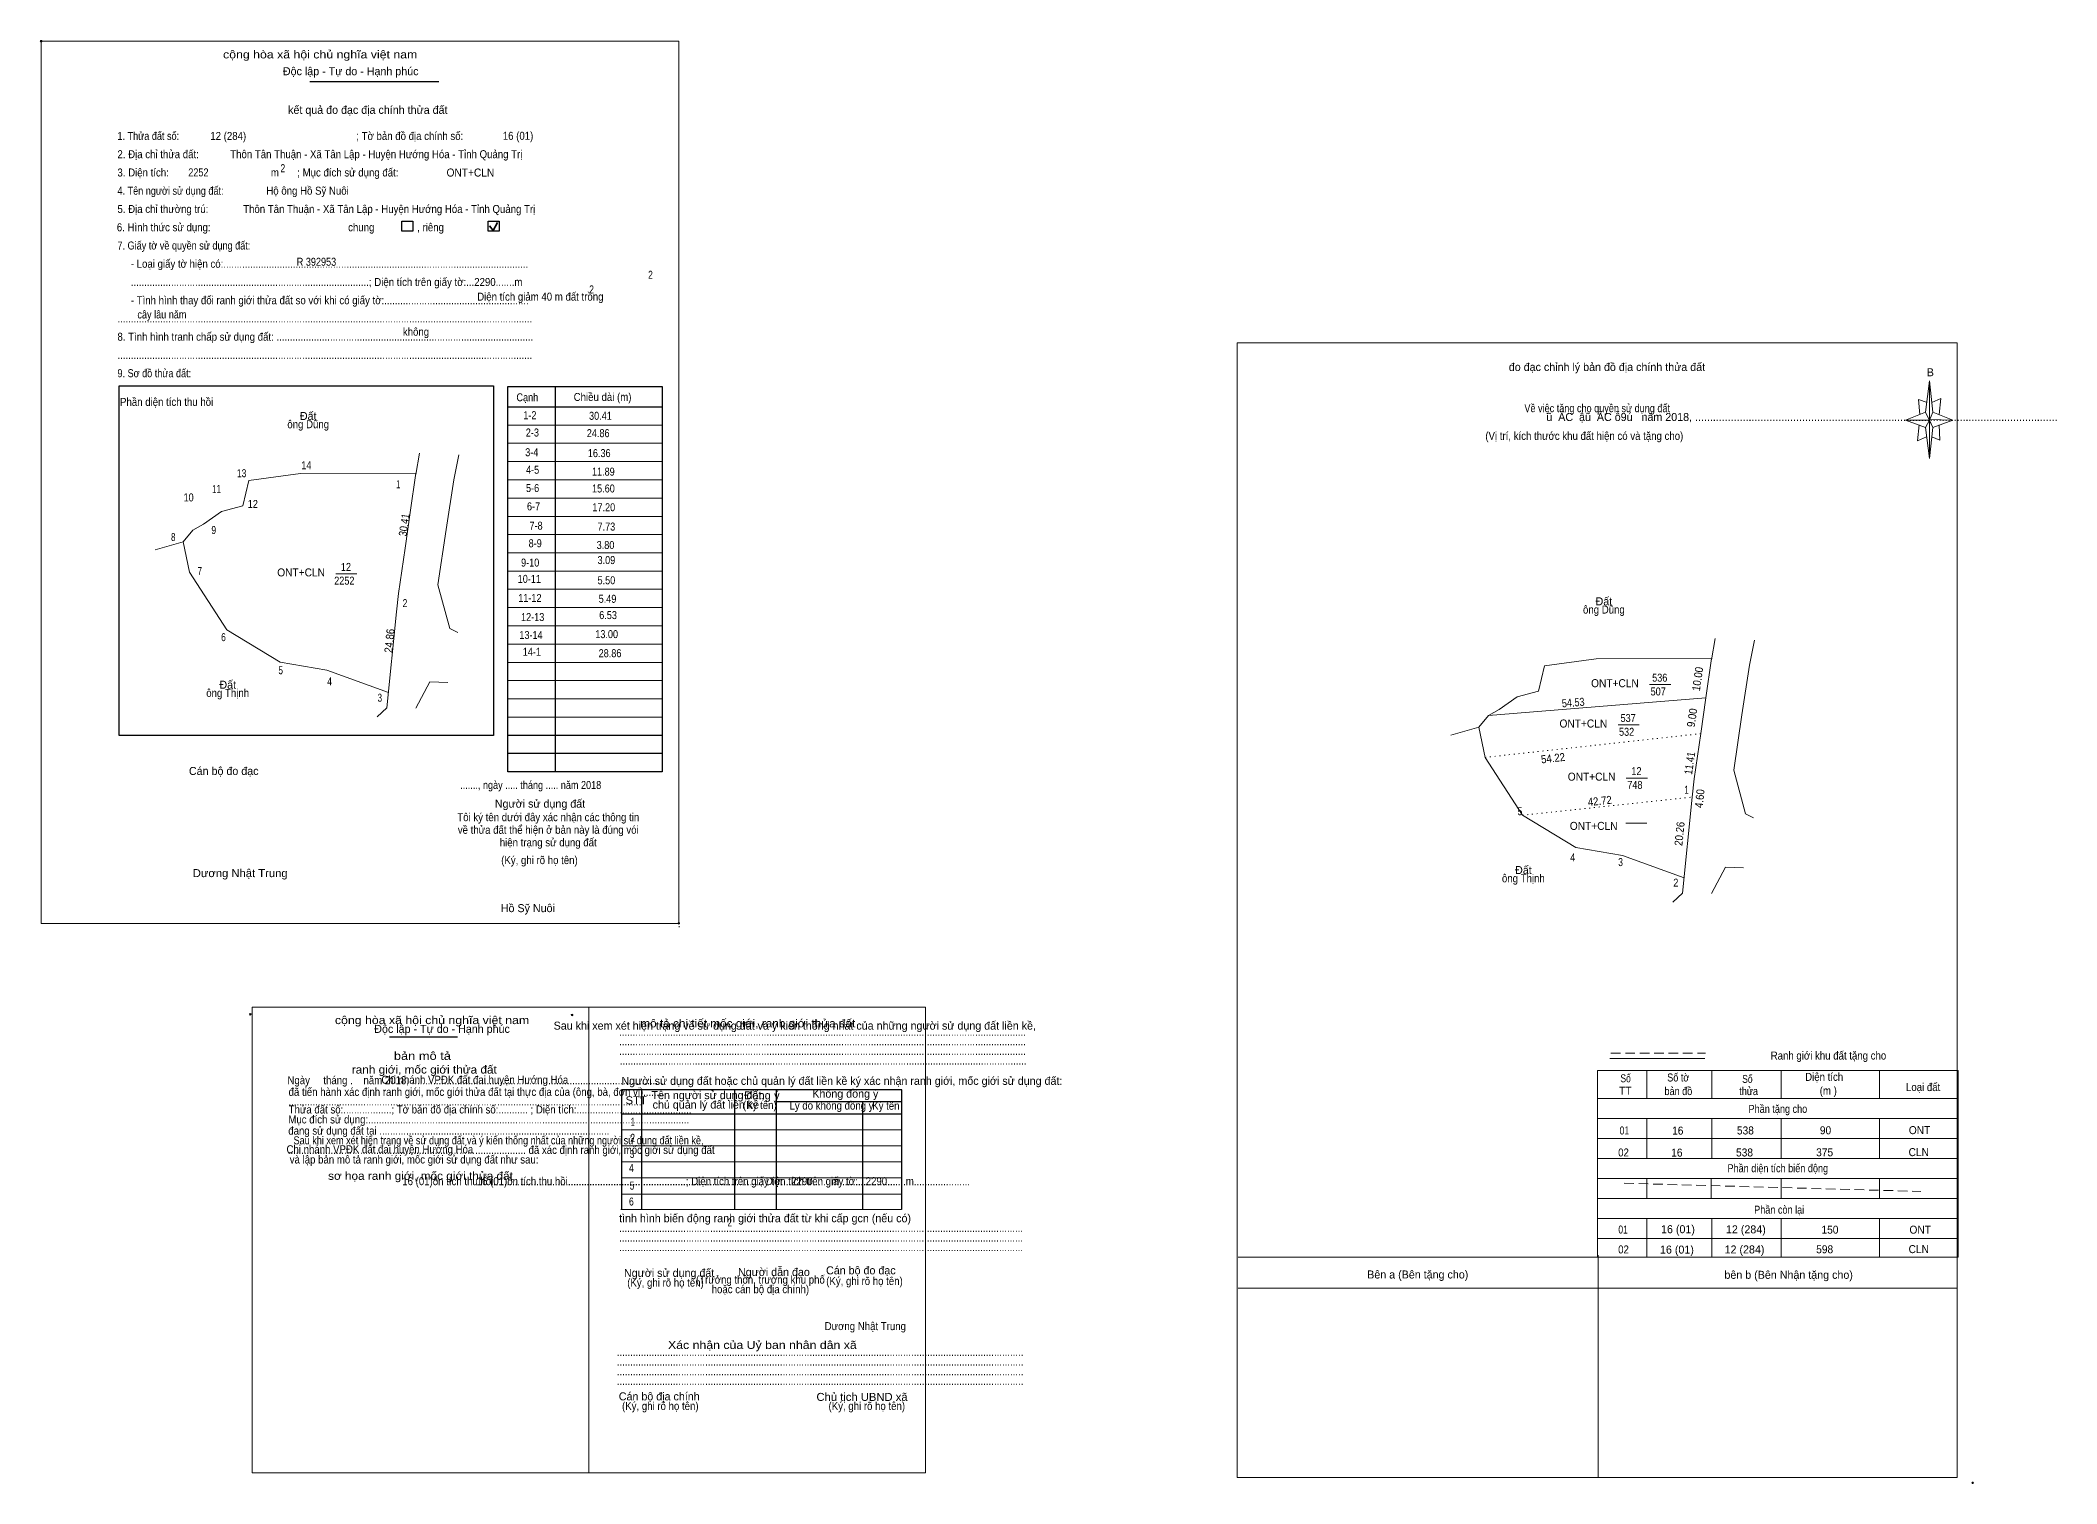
# Model space of a CAD drawing. Header units: metres. Extents: x 546922 to 547843, y 1836815 to 1837198.
# Drawn here: x 547339 to 547843, y 1836837 to 1837198 of the extents above; entities that cross this region are included whole.
import ezdxf
from ezdxf.enums import TextEntityAlignment as Align

# ---------------------------------------------------------------- set-up
doc = ezdxf.new("R2010")
doc.units = ezdxf.units.M
doc.header["$LTSCALE"] = 0.8
doc.header["$PDMODE"] = 32
doc.header["$PDSIZE"] = 0.4
doc.linetypes.add('DOTTED', pattern=[1.5, 0.3, -1.2])
doc.linetypes.add('MEDIUM_DASHED', pattern=[4.5, 3, -1.5])
for name, color, linetype, lineweight in [('10', 7, 'Continuous', 13), ('17', 7, 'Continuous', 13), ('23', 7, 'Continuous', 13), ('3', 7, 'Continuous', 13), ('5', 7, 'Continuous', 13), ('54', 7, 'Continuous', 13), ('6', 7, 'Continuous', 13), ('63', 7, 'Continuous', 13), ('7', 7, 'Continuous', 13)]:
    doc.layers.add(name, color=color, linetype=linetype, lineweight=lineweight)
for name, color, linetype in [('25', 7, 'Continuous'), ('30', 7, 'Continuous'), ('34', 7, 'Continuous')]:
    doc.layers.add(name, color=color, linetype=linetype)

msp = doc.modelspace()

# ---------------------------------------------------------------- linework, layer by layer
at = {"layer": '10'}
for p, q in [((547403.93, 1837089.62), (547391.05, 1837087.88)), ((547403.93, 1837089.62), (547391.05, 1837087.88)), ((547374.59, 1837072.56), (547367.6, 1837070.57)), ((547430.06, 1837070.93), (547428.42, 1837059.65)), ((547412.75, 1837064.55), (547418.01, 1837064.55)), ((547427.96, 1837055.07), (547425.54, 1837031.04)), ((547410.55, 1837040.5), (547398.82, 1837042.44)), ((547727.83, 1837043.3), (547714.95, 1837041.56)), ((547727.83, 1837043.3), (547714.95, 1837041.56)), ((547741.19, 1837036.86), (547746.45, 1837036.86)), ((547698.49, 1837026.24), (547691.5, 1837024.25)), ((547733.29, 1837026.78), (547738.55, 1837026.78)), ((547753.96, 1837024.61), (547752.32, 1837013.33)), ((547735.36, 1837013.5), (547740.62, 1837013.5)), ((547751.86, 1837008.75), (547749.44, 1836984.72)), ((547735.23, 1837002.22), (547740.49, 1837002.22)), ((547734.45, 1836994.18), (547722.72, 1836996.12))]:
    msp.add_line(p, q, dxfattribs=at)
at = {"layer": '23'}
for p, q in [((547432.74, 1837089.37), (547433.7, 1837094.72)), ((547443.52, 1837094.31), (547442.25, 1837088.08)), ((547756.64, 1837043.05), (547757.6, 1837048.4)), ((547767.42, 1837047.99), (547766.15, 1837041.76)), ((547436.22, 1837037.54), (547432.73, 1837030.99)), ((547436.22, 1837037.54), (547440.78, 1837037.36)), ((547425.54, 1837031.05), (547423.11, 1837028.84)), ((547760.12, 1836991.22), (547756.63, 1836984.67)), ((547760.12, 1836991.22), (547764.68, 1836991.04)), ((547749.44, 1836984.73), (547747.01, 1836982.52))]:
    msp.add_line(p, q, dxfattribs=at)
for points in [[(547442.25, 1837088.08), (547440.34, 1837075.65), (547438.3, 1837061.8), (547441.24, 1837050.91), (547443.23, 1837049.91)], [(547766.15, 1837041.76), (547764.24, 1837029.33), (547762.2, 1837015.48), (547765.14, 1837004.59), (547767.13, 1837003.59)]]:
    msp.add_lwpolyline(points, dxfattribs=at)
at = {"layer": '3'}
for p, q in [((547432.79, 1837089.74), (547403.93, 1837089.62)), ((547431.35, 1837079.84), (547432.79, 1837089.74)), ((547391.05, 1837087.88), (547389.49, 1837081.54)), ((547430.06, 1837070.93), (547431.35, 1837079.84)), ((547427.96, 1837055.07), (547428.42, 1837059.65)), ((547398.82, 1837042.44), (547385.48, 1837050.53)), ((547398.82, 1837042.44), (547410.55, 1837040.5)), ((547425.93, 1837034.91), (547410.55, 1837040.5)), ((547714.95, 1837041.56), (547713.39, 1837035.22)), ((547756.69, 1837043.42), (547727.83, 1837043.3)), ((547755.25, 1837033.52), (547756.69, 1837043.42)), ((547700.89, 1837029.18), (547755.25, 1837033.52)), ((547753.96, 1837024.61), (547755.25, 1837033.52)), ((547751.86, 1837008.75), (547752.32, 1837013.33)), ((547722.72, 1836996.12), (547709.38, 1837004.21)), ((547722.72, 1836996.12), (547734.45, 1836994.18)), ((547749.83, 1836988.59), (547734.45, 1836994.18))]:
    msp.add_line(p, q, dxfattribs=at)
for points in [[(547391.05, 1837087.88), (547389.49, 1837081.54), (547384.18, 1837080.16)], [(547384.18, 1837080.16), (547379.71, 1837076.96), (547376.99, 1837075.5), (547374.59, 1837072.56), (547376.17, 1837064.99), (547385.48, 1837050.53)], [(547714.95, 1837041.56), (547713.39, 1837035.22), (547708.08, 1837033.84)], [(547708.08, 1837033.84), (547703.61, 1837030.64), (547700.89, 1837029.18), (547698.49, 1837026.24), (547700.07, 1837018.67), (547709.38, 1837004.21)]]:
    msp.add_lwpolyline(points, dxfattribs=at)
at = {"layer": '5'}
for p, q in [((547810.17, 1837104.95), (547811.17, 1837112.75)), ((547811.97, 1837104.95), (547816.97, 1837102.95)), ((547810.17, 1837101.15), (547805.17, 1837102.95)), ((547811.97, 1837101.15), (547811.17, 1837093.35)), ((547813.57, 1837101.75), (547813.77, 1837097.95)), ((547813.77, 1837097.95), (547811.77, 1837098.75)), ((547731.21, 1836943.39), (547755.01, 1836943.39)), ((547728.13, 1836940.39), (547818.29, 1836940.39)), ((547740.49, 1836940.39), (547740.49, 1836933.55)), ((547756.77, 1836940.39), (547756.77, 1836933.39)), ((547774.09, 1836940.39), (547774.09, 1836933.39)), ((547798.69, 1836940.39), (547798.69, 1836933.39)), ((547818.29, 1836940.39), (547818.29, 1836893.75)), ((547728.13, 1836933.39), (547818.29, 1836933.39)), ((547728.13, 1836928.39), (547818.29, 1836928.39)), ((547740.49, 1836928.39), (547740.49, 1836918.39)), ((547756.77, 1836928.39), (547756.77, 1836918.39)), ((547774.09, 1836928.39), (547774.09, 1836918.39)), ((547798.69, 1836928.39), (547798.69, 1836918.39)), ((547728.13, 1836923.39), (547818.29, 1836923.39)), ((547728.13, 1836918.39), (547818.29, 1836918.39)), ((547728.13, 1836913.39), (547818.29, 1836913.39)), ((547740.49, 1836913.39), (547740.49, 1836908.39)), ((547756.57, 1836913.39), (547756.57, 1836908.39)), ((547774.09, 1836913.39), (547774.09, 1836908.39)), ((547798.69, 1836913.39), (547798.69, 1836908.39)), ((547728.13, 1836908.39), (547818.29, 1836908.39)), ((547728.13, 1836903.39), (547818.29, 1836903.39)), ((547740.49, 1836903.39), (547740.49, 1836893.75)), ((547756.77, 1836903.39), (547756.77, 1836893.75)), ((547774.09, 1836903.39), (547774.09, 1836893.75)), ((547798.69, 1836903.39), (547798.69, 1836893.75)), ((547728.13, 1836898.39), (547818.29, 1836898.39)), ((547638.29, 1836893.75), (547818.29, 1836893.75)), ((547638.29, 1836893.75), (547818.29, 1836893.75)), ((547638.29, 1836893.75), (547818.29, 1836893.75)), ((547728.29, 1836894.23), (547728.29, 1836838.83)), ((547638.29, 1836886.03), (547817.89, 1836886.03))]:
    msp.add_line(p, q, dxfattribs=at)
at = {"layer": '5', "linetype": 'MEDIUM_DASHED'}
msp.add_line((547731.53, 1836944.71), (547755.13, 1836944.71), dxfattribs=at)
at = {"layer": '5'}
for points in [[(547638.05, 1837122.31), (547818.05, 1837122.31), (547818.05, 1836838.71), (547638.05, 1836838.71)], [(547811.17, 1837112.75), (547811.97, 1837104.95), (547811.17, 1837102.95)], [(547811.17, 1837102.95), (547805.17, 1837102.95), (547810.17, 1837104.95), (547811.97, 1837101.15), (547816.97, 1837102.95), (547811.17, 1837103.15)], [(547811.17, 1837102.95), (547811.17, 1837093.35), (547810.17, 1837101.15)]]:
    msp.add_lwpolyline(points, close=True, dxfattribs=at)
for points in [[(547811.17, 1837102.95), (547810.17, 1837104.95), (547805.17, 1837102.95)], [(547810.57, 1837107.35), (547808.37, 1837108.15), (547808.77, 1837104.35)], [(547811.77, 1837107.35), (547813.97, 1837108.35), (547813.57, 1837104.35)], [(547808.57, 1837101.75), (547808.17, 1837097.75), (547810.37, 1837098.75)], [(547811.17, 1837102.95), (547811.97, 1837101.15), (547816.97, 1837102.95)]]:
    msp.add_lwpolyline(points, dxfattribs=at)
msp.add_point((547821.97, 1836837.35), dxfattribs=at)
at = {"layer": '54', "linetype": 'DOTTED'}
for p, q in [((547700.07, 1837018.67), (547753.96, 1837024.61)), ((547709.38, 1837004.21), (547751.86, 1837008.75))]:
    msp.add_line(p, q, dxfattribs=at)
at = {"layer": '63'}
msp.add_line((547728.13, 1836940.39), (547728.13, 1836893.75), dxfattribs=at)
at = {"layer": '63', "linetype": 'MEDIUM_DASHED'}
msp.add_line((547734.86, 1836912.23), (547808.99, 1836910.19), dxfattribs=at)
at = {"layer": '7', "lineweight": 25}
for p, q in [((547406.23, 1837187.57), (547438.47, 1837187.57)), ((547455.8, 1837015.05), (547455.8, 1837111.39)), ((547467.59, 1837111.39), (547467.59, 1837015.05)), ((547455.8, 1837106.29), (547494.35, 1837106.29)), ((547494.35, 1837024.18), (547455.8, 1837024.18)), ((547494.35, 1837019.62), (547455.8, 1837019.62)), ((547494.35, 1837019.61), (547455.8, 1837019.61)), ((547494.35, 1837015.05), (547455.8, 1837015.05)), ((547426.18, 1836948.81), (547443.2, 1836948.81)), ((547489.19, 1836935.55), (547489.19, 1836905.66)), ((547512.41, 1836935.43), (547512.41, 1836905.66)), ((547522.88, 1836935.43), (547522.88, 1836905.66)), ((547484.15, 1836929.61), (547554.27, 1836929.61)), ((547522.88, 1836932.66), (547554.27, 1836932.66)), ((547544.44, 1836932.66), (547544.44, 1836905.66))]:
    msp.add_line(p, q, dxfattribs=at)
at = {"layer": '7', "lineweight": 35}
for p, q in [((547451.19, 1837151.54), (547452.1, 1837150.36)), ((547452.1, 1837150.36), (547453.2, 1837152.33))]:
    msp.add_line(p, q, dxfattribs=at)
at = {"layer": '7'}
for p, q in [((547455.8, 1837101.73), (547494.35, 1837101.73)), ((547455.8, 1837097.17), (547494.35, 1837097.17)), ((547455.8, 1837092.61), (547494.35, 1837092.61)), ((547455.8, 1837088.05), (547494.35, 1837088.05)), ((547455.8, 1837083.49), (547494.35, 1837083.49)), ((547455.8, 1837078.92), (547494.35, 1837078.92)), ((547455.8, 1837074.36), (547494.35, 1837074.36)), ((547455.8, 1837069.8), (547494.35, 1837069.8)), ((547455.8, 1837065.24), (547494.35, 1837065.24)), ((547455.8, 1837060.68), (547494.35, 1837060.68)), ((547455.8, 1837056.11), (547494.35, 1837056.11)), ((547455.8, 1837051.55), (547494.35, 1837051.55)), ((547455.8, 1837046.99), (547494.35, 1837046.99)), ((547455.8, 1837042.43), (547494.35, 1837042.43)), ((547455.8, 1837037.87), (547494.35, 1837037.87)), ((547455.8, 1837033.3), (547494.35, 1837033.3)), ((547455.8, 1837028.74), (547494.35, 1837028.74)), ((547455.8, 1837024.18), (547494.35, 1837024.18)), ((547455.8, 1837019.61), (547494.35, 1837019.61)), ((547484.15, 1836925.6), (547554.27, 1836925.6)), ((547484.15, 1836921.58), (547554.27, 1836921.58)), ((547484.15, 1836917.57), (547554.27, 1836917.57)), ((547484.15, 1836913.56), (547554.27, 1836913.56)), ((547484.15, 1836909.54), (547554.27, 1836909.54)), ((547484.03, 1836905.66), (547554.15, 1836905.66))]:
    msp.add_line(p, q, dxfattribs=at)
for points in [[(547339.09, 1837197.69), (547498.5, 1837197.69), (547498.5, 1836977.19), (547339.09, 1836977.19)], [(547391.83, 1836956.27), (547475.98, 1836956.27), (547475.98, 1836839.88), (547391.83, 1836839.88)], [(547475.98, 1836956.27), (547560.13, 1836956.27), (547560.13, 1836839.88), (547475.98, 1836839.88)], [(547475.98, 1836956.26), (547560.13, 1836956.26), (547560.13, 1836839.88), (547475.98, 1836839.88)]]:
    msp.add_lwpolyline(points, close=True, dxfattribs=at)
at = {"layer": '7', "lineweight": 25}
for points in [[(547429.3, 1837152.71), (547432.04, 1837152.71), (547432.04, 1837150.16), (547429.3, 1837150.16)], [(547450.84, 1837152.71), (547453.58, 1837152.71), (547453.58, 1837150.16), (547450.84, 1837150.16)], [(547358.63, 1837111.54), (547452.15, 1837111.54), (547452.15, 1837024.18), (547358.63, 1837024.18)]]:
    msp.add_lwpolyline(points, close=True, dxfattribs=at)
for points in [[(547455.8, 1837111.39), (547494.35, 1837111.39), (547494.35, 1837015.05)], [(547554.27, 1836905.66), (547554.27, 1836935.55), (547484.15, 1836935.55), (547484.15, 1836905.66)]]:
    msp.add_lwpolyline(points, dxfattribs=at)
at = {"layer": '7'}
for p in [(547339.09, 1837197.69), (547498.5, 1836977.19), (547391.38, 1836954.47), (547471.83, 1836954.3)]:
    msp.add_point(p, dxfattribs=at)

# ---------------------------------------------------------------- texts
at = {"layer": '10'}
for s, width, p in [('ONT+CLN', 0.95, (547404.08, 1837063.91)), ('12', 0.85, (547415.285, 1837065.28)), ('2252', 0.85, (547414.885, 1837061.84)), ('536', 0.85, (547743.72, 1837037.59)), ('ONT+CLN', 0.95, (547732.52, 1837036.22)), ('507', 0.85, (547743.33, 1837034.15)), ('537', 0.85, (547735.82, 1837027.51)), ('ONT+CLN', 0.95, (547724.62, 1837026.14)), ('532', 0.85, (547735.43, 1837024.07)), ('ONT+CLN', 0.95, (547726.69, 1837012.86)), ('12', 0.85, (547737.895, 1837014.23)), ('748', 0.85, (547737.5, 1837010.79)), ('ONT+CLN', 0.95, (547727.2, 1837000.55))]:
    msp.add_text(s, height=2, dxfattribs=dict(at, width=width)).set_placement(p, align=Align.CENTER)
at = {"layer": '17'}
for s, width, p in [('2', 0.75, (547510.66, 1836901.43)), ('Dương Nhật Trung', 0.9, (547534.97, 1836875.53))]:
    msp.add_text(s, height=2, dxfattribs=dict(at, width=width)).set_placement(p)
at = {"layer": '25', "width": 0.9}
for p in [(547424.17, 1836937.11), (547400.43, 1836919.73)]:
    msp.add_text('Chi nhánh VPĐK đất đai huyện Hướng Hóa', height=2, dxfattribs=at).set_placement(p)
at = {"layer": '30', "width": 0.85}
for s, p in [('1-2', (547462.91, 1837103.2)), ('30.41', (547481.75, 1837103.05)), ('2-3', (547463.54, 1837098.87)), ('24.86', (547481.19, 1837098.71)), ('3-4', (547463.39, 1837093.94)), ('16.36', (547481.45, 1837093.72)), ('4-5', (547463.59, 1837089.56)), ('11.89', (547482.48, 1837089.09)), ('5-6', (547463.59, 1837084.99)), ('15.60', (547482.5, 1837084.88)), ('6-7', (547463.83, 1837080.41)), ('17.20', (547482.59, 1837080.19)), ('7-8', (547464.46, 1837075.59)), ('7.73', (547482.61, 1837075.36)), ('8-9', (547464.24, 1837071.19)), ('3.80', (547482.39, 1837070.75)), ('10-11', (547464.04, 1837062.29)), ('9-10', (547463.62, 1837066.36)), ('3.09', (547482.61, 1837066.99)), ('11-12', (547464.18, 1837057.52)), ('5.50', (547482.61, 1837061.94)), ('5.49', (547482.89, 1837057.31)), ('12-13', (547464.88, 1837052.75)), ('6.53', (547483.03, 1837053.24)), ('13-14', (547464.46, 1837048.26)), ('13.00', (547483.31, 1837048.48)), ('14-1', (547464.04, 1837044.06)), ('28.86', (547484.15, 1837043.71))]:
    msp.add_text(s, height=2, dxfattribs=at).set_placement(p, align=Align.RIGHT)
at = {"layer": '34', "width": 0.9}
for p in [(547429.37, 1836911.75), (547447.99, 1836911.75)]:
    msp.add_text('16 (01)ðn tích thu hồi........................................................................; Diện tích trên giấy tờ:...2290.......m.....................', height=2, dxfattribs=at).set_placement(p)
at = {"layer": '5'}
for s, p in [('đo đạc chỉnh lý bản đồ địa chính thửa đất', (547730.525, 1837115.25)), ('B', (547811.365, 1837113.93)), ('16 (01)', (547748.275, 1836899.75)), ('12 (284)', (547765.25, 1836899.71)), ('16 (01)', (547748.015, 1836894.65)), ('12 (284)', (547764.91, 1836894.69)), ('Bên a (Bên tặng cho)', (547683.225, 1836888.43)), ('bên b (Bên Nhận tặng cho)', (547775.945, 1836888.35))]:
    msp.add_text(s, height=2, dxfattribs=at).set_placement(p, align=Align.CENTER)
for s, width, p in [('Về việc tặng cho quyền sử dụng đất', 0.85, (547728.085, 1837104.95)), ('(Vị trí, kích thước khu đất hiện có và tặng cho)', 0.9, (547724.865, 1837098.03)), ('Ranh giới khu đất tặng cho', 0.9, (547785.895, 1836943.15)), ('Số', 0.8, (547735.19, 1836937.47)), ('Số tờ', 0.85, (547748.35, 1836937.67)), ('Số', 0.8, (547765.63, 1836937.31)), ('Diện tích', 0.9, (547784.825, 1836937.83)), ('TT', 0.95, (547735.09, 1836934.35)), ('bản đồ', 0.85, (547748.375, 1836934.27)), ('thửa', 0.85, (547765.93, 1836934.27)), ('(m )', 0.9, (547785.855, 1836934.39)), ('Loại đất', 0.9, (547809.56, 1836935.27)), ('Phần tặng cho', 0.85, (547773.255, 1836929.83)), ('01', 0.8, (547734.885, 1836924.43)), ('16', 0.95, (547748.225, 1836924.39)), ('538', 0.95, (547765.13, 1836924.43)), ('90', 0.95, (547785.165, 1836924.47)), ('ONT', 0.95, (547808.67, 1836924.51)), ('02', 0.9, (547734.665, 1836918.93)), ('16', 0.95, (547748.005, 1836918.89)), ('538', 0.95, (547764.91, 1836918.93)), ('375', 0.95, (547784.94, 1836918.97)), ('CLN', 0.95, (547808.47, 1836919.01)), ('Phần diện tích biến động', 0.85, (547773.23, 1836914.99)), ('Phần còn lại', 0.85, (547773.58, 1836904.63)), ('01', 0.8, (547734.565, 1836899.67)), ('150', 0.95, (547786.27, 1836899.63)), ('ONT', 0.95, (547808.83, 1836899.63)), ('02', 0.9, (547734.665, 1836894.69)), ('598', 0.95, (547784.95, 1836894.73)), ('CLN', 0.95, (547808.47, 1836894.77))]:
    msp.add_text(s, height=2, dxfattribs=dict(at, width=width)).set_placement(p, align=Align.CENTER)
msp.add_text('ũ  ĂC  ậũ  ĂC ỗ9ú   năm 2018, ..........................................................................................................................', height=2, dxfattribs=at).set_placement((547715.37, 1837102.75))
at = {"layer": '54'}
for p in [(547405.86, 1837103), (547729.76, 1837056.68), (547385.73, 1837035.84), (547709.63, 1836989.52)]:
    msp.add_text('Đất', height=2, dxfattribs=at).set_placement(p, align=Align.CENTER)
for s, width, p in [('ông Dũng', 0.9, (547405.855, 1837100.94)), ('13', 0.8, (547389.215, 1837088.7)), ('14', 0.85, (547405.39, 1837090.68)), ('10', 0.85, (547375.96, 1837082.65)), ('11', 0.75, (547382.94, 1837084.74)), ('1', 0.65, (547428.375, 1837085.96)), ('12', 0.85, (547392.015, 1837081.02)), ('8', 0.75, (547372.12, 1837072.75)), ('9', 0.8, (547382.24, 1837074.5)), ('7', 0.75, (547378.75, 1837064.25)), ('2', 0.8, (547430.05, 1837056.22)), ('ông Dũng', 0.9, (547729.755, 1837054.62)), ('6', 0.8, (547384.68, 1837047.72)), ('5', 0.75, (547398.985, 1837039.45)), ('ông Thịnh', 0.9, (547385.725, 1837033.78)), ('4', 0.8, (547411.195, 1837036.66)), ('3', 0.75, (547423.76, 1837032.59)), ('ông Thịnh', 0.9, (547709.625, 1836987.46))]:
    msp.add_text(s, height=2, dxfattribs=dict(at, width=width)).set_placement(p, align=Align.CENTER)
for s, rotation, width, p in [('30.41', 81.762, 0.85, (547430.8316, 1837076.6417)), ('24.86', 84.249, 0.9, (547427.1606, 1837047.7248)), ('10.00', 81.789, 0.9, (547754.1761, 1837038.1422)), ('9.00', 81.789, 0.9, (547752.7816, 1837028.4372)), ('11.41', 81.789, 0.85, (547752.1995, 1837017.0872))]:
    msp.add_text(s, height=2, rotation=rotation, dxfattribs=dict(at, width=width)).set_placement(p, align=Align.CENTER)
at = {"layer": '6'}
for s, width, p in [('ONT+CLN', 0.95, (547440.44, 1837163.85)), ('Hộ ông Hồ Sỹ Nuôi', 0.9, (547395.39, 1837159.31))]:
    msp.add_text(s, height=2, dxfattribs=dict(at, width=width)).set_placement(p)
at = {"layer": '63', "width": 0.9}
msp.add_text('Phần diện tích thu hồi', height=2, dxfattribs=at).set_placement((547370.46, 1837106.53), align=Align.CENTER)
at = {"layer": '63'}
for s, rotation, width, p in [('54.53', 4.565, 0.85, (547722.1504, 1837031.3832)), ('54.22', 6.29, 0.9, (547717.1454, 1837017.4902)), ('42.72', 6.1, 0.9, (547728.8387, 1837006.7994)), ('4.60', 84.249, 0.9, (547754.6956, 1837008.2898)), ('20.26', 84.249, 0.9, (547749.6606, 1836999.4848))]:
    msp.add_text(s, height=2, rotation=rotation, dxfattribs=dict(at, width=width)).set_placement(p, align=Align.CENTER)
for s, width, p in [(' 1', 0.75, (547750.97, 1837009.58)), (' 5', 0.8, (547709.38, 1837004.21)), (' 4', 0.85, (547722.6, 1836992.68)), (' 3', 0.8, (547734.52, 1836991.51)), (' 2', 0.85, (547748.37, 1836986.36))]:
    msp.add_text(s, height=2, dxfattribs=dict(at, width=width)).set_placement(p, align=Align.RIGHT)
at = {"layer": '7'}
for s, width, p in [('cộng hòa xã hội chủ nghĩa việt nam', 1.15, (547384.57, 1837193.37)), ('1. Thửa đất số:', 0.85, (547358.17, 1837172.99)), ('12 (284)', 0.9, (547381.38, 1837172.99)), ('; Tờ bản đồ địa chính số:', 0.9, (547417.88, 1837172.99)), ('16 (01)', 0.9, (547454.5, 1837173.03)), ('2. Địa chỉ thửa đất:', 0.9, (547358.17, 1837168.43)), ('Thôn Tân Thuận - Xã Tân Lập - Huyện Hướng Hóa - Tỉnh Quảng Trị', 0.9, (547386.37, 1837168.43)), ('3. Diện tích:', 0.9, (547358.17, 1837163.86)), ('2252', 0.85, (547375.88, 1837163.89)), ('m', 0.9, (547396.53, 1837163.86)), ('2', 0.8, (547398.92, 1837164.93)), ('; Mục đích sử dụng đất:', 0.9, (547403.12, 1837163.86)), ('4. Tên người sử dụng đất:', 0.85, (547358.17, 1837159.3)), ('5. Địa chỉ thường trú:', 0.9, (547358.17, 1837154.74)), ('Thôn Tân Thuận - Xã Tân Lập - Huyện Hướng Hóa - Tỉnh Quảng Trị', 0.9, (547389.6, 1837154.74)), ('6. Hình thức sử dụng:', 0.9, (547358.02, 1837150.17)), ('chung                , riêng', 0.9, (547415.84, 1837150.17)), ('7. Giấy tờ về quyền sử dụng đất:', 0.85, (547358.17, 1837145.61)), ('     - Loại giấy tờ hiện có:..................................................................................................................', 0.9, (547358.17, 1837141.05)), ('R 392953', 0.85, (547402.99, 1837141.55)), ('2', 0.8, (547490.82, 1837138.29)), ('     .........................................................................................; Diện tích trên giấy tờ:...2290.......m', 0.9, (547358.17, 1837136.49)), ('Diện tích giảm 40 m đất trồng', 0.9, (547448.1, 1837132.83)), ('2', 0.8, (547476.1, 1837134.64)), ('     - Tình hình thay đổi ranh giới thửa đất so với khi có giấy tờ:......................................................', 0.9, (547358.17, 1837131.93)), ('cây lâu năm ', 0.85, (547363.16, 1837128.38)), ('8. Tình hình tranh chấp sử dụng đất: ................................................................................................', 0.9, (547358.17, 1837122.81)), ('...........................................................................................................................................................', 0.9, (547358.17, 1837127.37)), ('không', 0.9, (547429.52, 1837124.06)), ('9. Sơ đồ thửa đất:', 0.85, (547358.17, 1837113.69)), ('...........................................................................................................................................................', 0.9, (547358.17, 1837118.25)), ('Cạnh', 0.85, (547457.92, 1837107.67)), ('Chiều dài (m)', 0.9, (547472.22, 1837107.76)), ('......., ngày ..... tháng ..... năm 2018', 0.85, (547443.85, 1837010.77)), ('(Ký, ghi rõ họ tên)', 0.9, (547454.1, 1836992)), ('Dương Nhật Trung', 1.05, (547377, 1836988.75)), ('cộng hòa xã hội chủ nghĩa việt nam', 1.15, (547412.53, 1836952.01)), ('........................................................................................................................................................', 0.9, (547483.61, 1836949.09)), ('........................................................................................................................................................', 0.9, (547483.61, 1836946.69)), ('........................................................................................................................................................', 0.9, (547483.61, 1836944.27)), ('Ngày     tháng .    năm 2018, ..............................................................................................', 0.9, (547400.67, 1836936.99)), ('........................................................................................................................................................', 0.9, (547483.75, 1836941.87)), (' đã tiến hành xác định ranh giới, mốc giới thửa đất tại thực địa của (ông, bà, đơn vị)........', 0.9, (547400.29, 1836934.07)), ('STT', 1.05, (547485.19, 1836931.98)), ('Đồng ý', 1.05, (547514.81, 1836933.21)), ('Thửa đất số:..................; Tờ bản đồ địa chính số:........... ; Diện tích:...........................................', 0.9, (547400.97, 1836929.67)), ('Mục đích sử dụng:........................................................................................................................', 0.9, (547400.9, 1836927.18)), ('....................................................................................................................................', 0.9, (547400.9, 1836931.67)), ('(Ký tên)', 0.9, (547514.54, 1836930.78)), ('Lý do không đồng ý', 0.9, (547526.17, 1836930.65)), ('Ký tên', 0.9, (547546.85, 1836930.61)), ('đang sử dụng đất tại ......................................................................................', 0.9, (547400.87, 1836924.38)), ('Sau khi xem xét hiện trạng về sử dụng đất và ý kiến thống nhất của những người sử dụng đất liền kề,', 0.85, (547402.19, 1836921.97)), ('......................................................................................... đã xác định ranh giới, mốc giới sử dụng đất', 0.9, (547400.75, 1836919.57)), (' và lập bản mô tả ranh giới, mốc giới sử dụng đất như sau:', 0.9, (547400.57, 1836917.17)), ('.......................................................................................................................................................', 0.9, (547483.57, 1836900.07)), ('.......................................................................................................................................................', 0.9, (547483.57, 1836897.67)), ('.......................................................................................................................................................', 0.9, (547483.57, 1836895.26)), ('(Ký, ghi rõ họ tên)', 0.9, (547485.61, 1836886.41)), ('(Ký, ghi rõ họ tên)', 0.9, (547535.35, 1836886.81)), ('........................................................................................................................................................', 0.9, (547482.99, 1836869.07)), ('........................................................................................................................................................', 0.9, (547482.99, 1836866.65)), ('........................................................................................................................................................', 0.9, (547482.99, 1836864.25)), ('........................................................................................................................................................', 0.9, (547482.99, 1836861.85)), ('(Ký, ghi rõ họ tên)', 0.9, (547484.31, 1836855.57)), ('Chủ tịch UBND xã', 1.05, (547532.91, 1836857.83)), ('(Ký, ghi rõ họ tên)', 0.9, (547535.93, 1836855.57))]:
    msp.add_text(s, height=2, dxfattribs=dict(at, width=width)).set_placement(p)
for s, p in [('Độc lập - Tự do - Hạnh phúc', (547399.53, 1837189.17)), ('Cán bộ đo đạc', (547376.04, 1837014.28)), ('Người sử dụng đất', (547452.51, 1837006.11)), ('Hồ Sỹ Nuôi', (547454, 1836979.99)), ('Độc lập - Tự do - Hạnh phúc', (547422.37, 1836949.82)), ('Sau khi xem xét hiện trạng về sử dụng đất và ý kiến thống nhất của những người sử dụng đất liền kề,', (547467.21, 1836950.63)), ('Người sử dụng đất hoặc chủ quản lý đất liền kề ký xác nhận ranh giới, mốc giới sử dụng đất:', (547484.15, 1836936.83)), ('Tên người sử dụng đất,', (547491.66, 1836933.26)), ('chủ quản lý đất liền kề', (547491.95, 1836930.89)), ('Không đồng ý', (547531.87, 1836933.63)), ('tình hình biến động ranh giới thửa đất từ khi cấp gcn (nếu có)', (547483.57, 1836902.49)), ('Người sử dụng đất', (547484.79, 1836888.83)), ('Người dẫn đạo', (547513.29, 1836889.05)), ('Cán bộ đo đạc', (547535.31, 1836889.47)), ('Cán bộ địa chính', (547483.5, 1836857.97))]:
    msp.add_text(s, height=2, dxfattribs=at).set_placement(p)
for s, p in [('kết quả đo đạc địa chính thửa đất', (547420.755, 1837179.51)), ('.', (547498.5983, 1836976.2))]:
    msp.add_text(s, height=2, dxfattribs=at).set_placement(p, align=Align.CENTER)
for s, width, p in [('Tôi ký tên dưới đây xác nhận các thông tin', 0.9, (547465.865, 1837002.73)), ('về thửa đất thể hiện ở bản này là đúng vói', 0.9, (547465.86, 1836999.58)), ('hiện trạng sử dụng đất', 0.9, (547465.86, 1836996.43)), ('mô tả chi tiết mốc giới, ranh giới thửa đất', 1.1, (547515.745, 1836951.21)), ('bản mô tả', 1.2, (547434.405, 1836943.07)), ('ranh giới, mốc giới thửa đất', 1.1, (547434.875, 1836939.65)), ('1', 0.65, (547486.975, 1836926.59)), ('2', 0.8, (547486.97, 1836922.59)), ('3', 0.75, (547486.81, 1836918.56)), ('sơ họa ranh giới, mốc giới thửa đất', 1.1, (547433.925, 1836913.09)), ('4', 0.8, (547486.645, 1836915.05)), ('6', 0.8, (547486.64, 1836906.67)), ('5', 0.75, (547486.805, 1836910.64)), ('(Trưởng thôn, trưởng khu phố', 0.9, (547518.9, 1836887.15)), ('hoặc cán bộ địa chính)', 0.9, (547518.895, 1836884.75)), ('Xác nhận của Uỷ ban nhân dân xã', 1.15, (547519.395, 1836870.82))]:
    msp.add_text(s, height=2, dxfattribs=dict(at, width=width)).set_placement(p, align=Align.CENTER)

doc.saveas('drawing.dxf')
